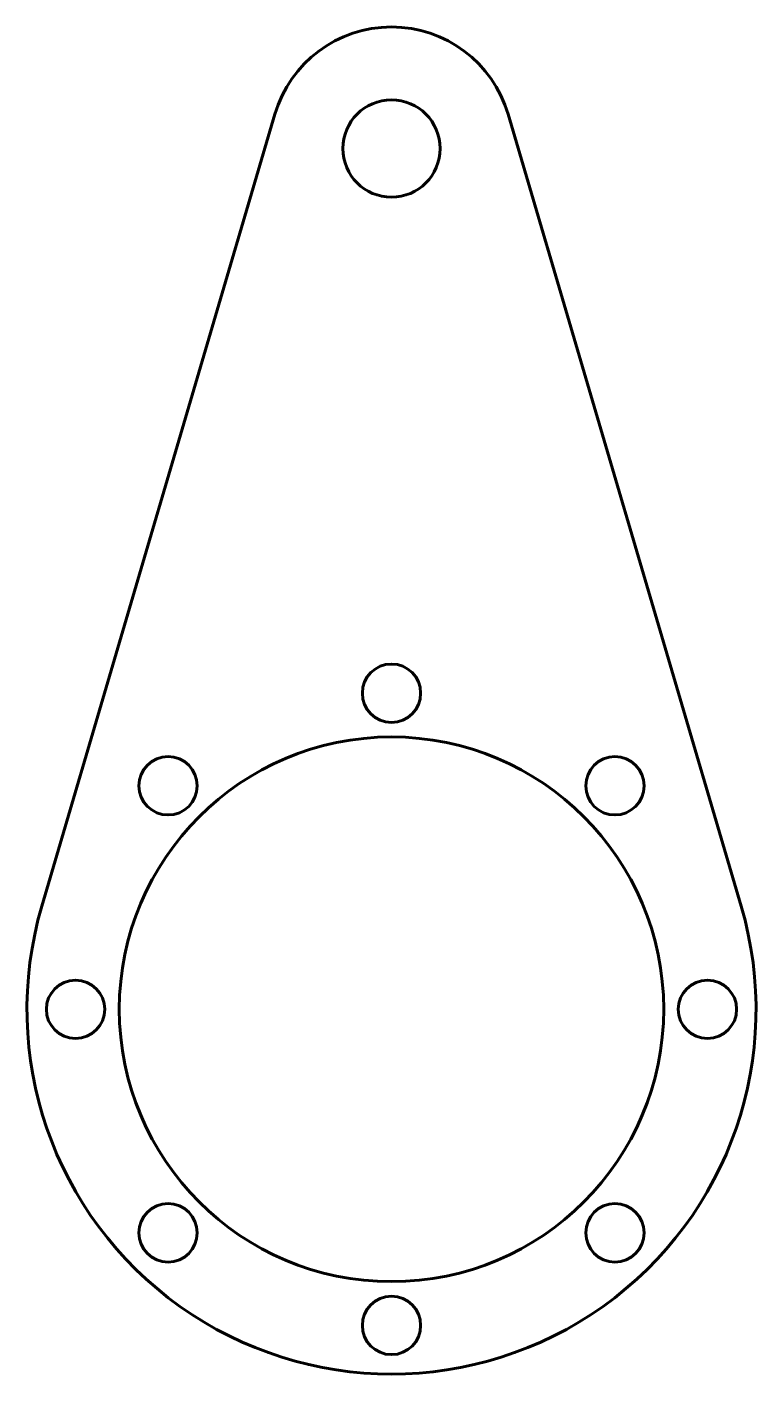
# Model space of a CAD drawing. Header units: millimetres. Extents: x -75 to 75, y -75 to 202.
import ezdxf

# ---------------------------------------------------------------- set-up
doc = ezdxf.new("R2010")
doc.units = ezdxf.units.MM
doc.linetypes.add('K5LT_BASIC', pattern=[0])

msp = doc.modelspace()

# ---------------------------------------------------------------- linework, layer by layer
at = {"color": 150, "linetype": 'K5LT_BASIC', "lineweight": 60, "true_color": 0x0080ff}
for p, q in [((-23.98, 184.06), (-71.95, 21.19)), ((71.95, 21.19), (23.98, 184.06))]:
    msp.add_line(p, q, dxfattribs=at)
for centre, radius in [((0, 177), 10), ((0, 65), 6), ((0, 0), 56), ((-45.96, 45.96), 6), ((45.96, 45.96), 6), ((-65, 0), 6), ((65, 0), 6), ((-45.96, -45.96), 6), ((45.96, -45.96), 6), ((0, -65), 6)]:
    msp.add_circle(centre, radius, dxfattribs=at)
for centre, radius, start, end in [((0, 177), 25, 16.4086, 163.5914), ((0, 0), 75, 163.5914, 16.4086)]:
    msp.add_arc(centre, radius, start, end, dxfattribs=at)

doc.saveas('drawing.dxf')
